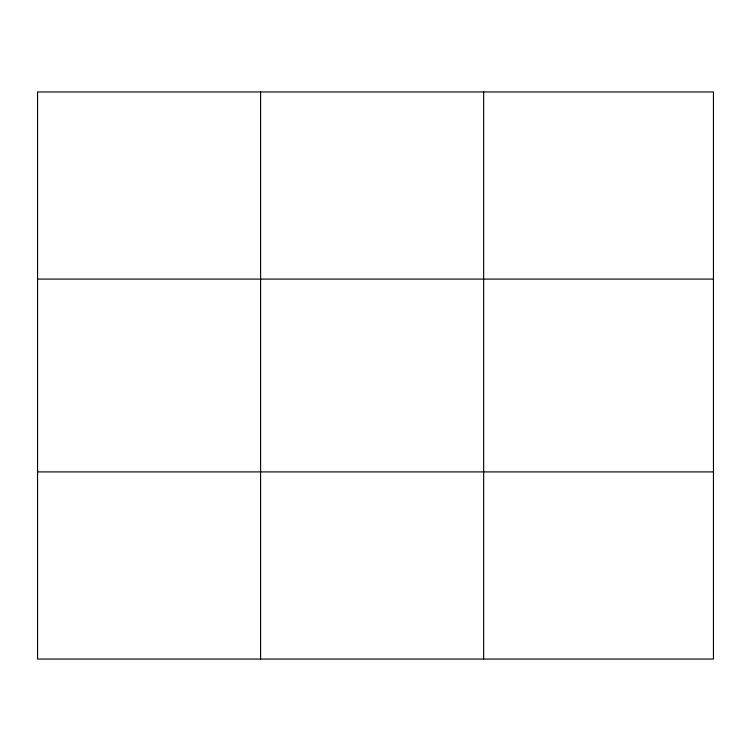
<?xml version="1.0" encoding="UTF-8"?>
<svg xmlns="http://www.w3.org/2000/svg" width="751" height="751" viewBox="0 0 751 751"><rect width="100%" height="100%" fill="white"/><g stroke="black" fill="none" stroke-linecap="round" stroke-linejoin="round"><path stroke-width="1.13" d="M260.597 659.049L260.597 91.951M483.644 659.049L483.644 91.951M37.55 279.09L713.45 279.09M37.55 471.91L713.45 471.91M713.45 596.669L713.45 659.049L37.55 659.049L37.55 91.951L713.45 91.951L713.45 596.669"/></g></svg>
